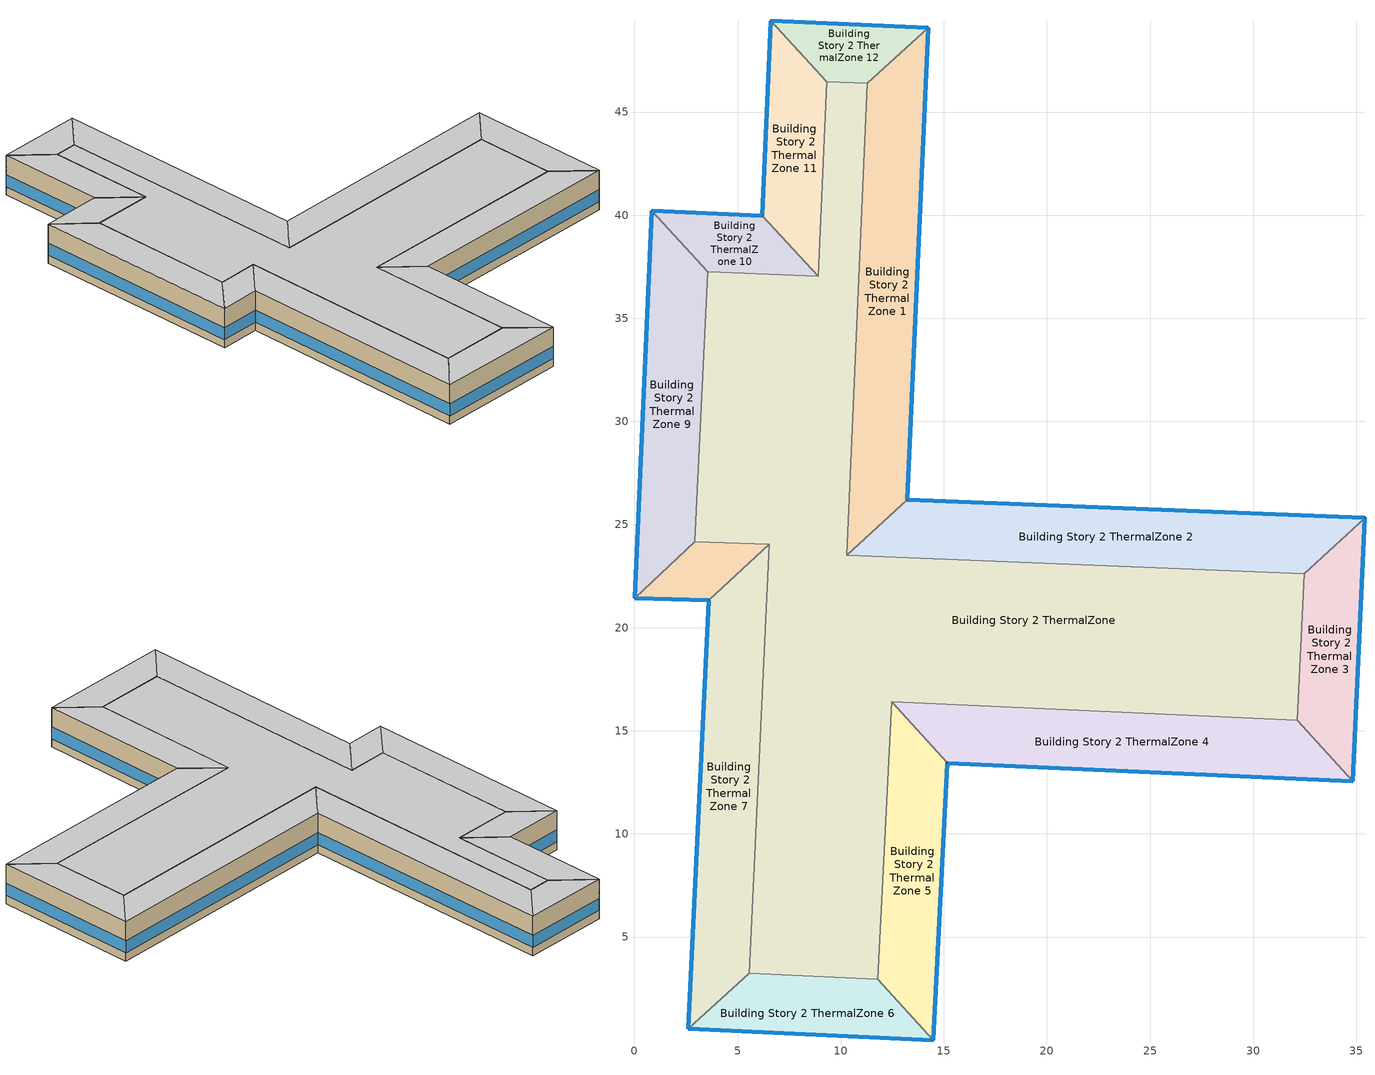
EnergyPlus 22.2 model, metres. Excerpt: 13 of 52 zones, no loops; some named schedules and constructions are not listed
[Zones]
Building Story 2 ThermalZone
 floor adiabatic (Typical Interior Ceiling): 11.29,46.39 10.29,23.5 32.47,22.62 32.14,15.5 12.46,16.4 11.8,2.96 5.56,3.25 6.54,24.04 2.93,24.15 3.54,37.26 8.9,37.03 9.32,46.47 z3.6
 wall adiabatic (Typical Interior Wall): 10.29,23.5 11.29,46.39 9.32,46.47 8.9,37.03 3.54,37.26 2.93,24.15 6.54,24.04 5.56,3.25 11.8,2.96 12.46,16.4 32.14,15.5 32.47,22.62 10.29,23.5 z3.6:7.2
 ceiling adiabatic (Typical Interior Ceiling): 9.32,46.47 8.9,37.03 3.54,37.26 2.93,24.15 6.54,24.04 5.56,3.25 11.8,2.96 12.46,16.4 32.14,15.5 32.47,22.62 10.29,23.5 11.29,46.39 z7.2
Building Story 2 ThermalZone 1
 floor adiabatic (Typical Interior Floor): 14.23,49.09 13.23,26.21 10.29,23.5 11.29,46.39 z3.6
 wall outside (Typical Insulated Steel Framed Exterior Wall R-12.99): 13.23,26.21 14.23,49.09 z3.6:7.2
 wall adiabatic (Typical Interior Wall): 14.23,49.09 11.29,46.39 10.29,23.5 13.23,26.21 z3.6:7.2
 window (U 0.55 SHGC 0.25): 13.23,26.24 14.23,49.06 z4.36:5.44
 ceiling adiabatic (Typical Interior Ceiling): 11.29,46.39 10.29,23.5 13.23,26.21 14.23,49.09 z7.2
Building Story 2 ThermalZone 10
 floor adiabatic (Typical Interior Floor): 0.84,40.2 6.2,39.98 8.9,37.03 3.54,37.26 z3.6
 wall outside (Typical Insulated Steel Framed Exterior Wall R-12.99): 6.2,39.98 0.84,40.2 z3.6:7.2
 wall adiabatic (Typical Interior Wall): 0.84,40.2 3.54,37.26 8.9,37.03 6.2,39.98 z3.6:7.2
 window (U 0.55 SHGC 0.25): 6.17,39.98 0.86,40.2 z4.36:5.45
 ceiling adiabatic (Typical Interior Ceiling): 3.54,37.26 8.9,37.03 6.2,39.98 0.84,40.2 z7.2
Building Story 2 ThermalZone 11
 floor adiabatic (Typical Interior Floor): 6.2,39.98 6.62,49.42 9.32,46.47 8.9,37.03 z3.6
 wall outside (Typical Insulated Steel Framed Exterior Wall R-12.99): 6.62,49.42 6.2,39.98 z3.6:7.2
 wall adiabatic (Typical Interior Wall): 6.2,39.98 8.9,37.03 9.32,46.47 6.62,49.42 z3.6:7.2
 window (U 0.55 SHGC 0.25): 6.61,49.4 6.2,40.01 z4.36:5.45
 ceiling adiabatic (Typical Interior Ceiling): 8.9,37.03 9.32,46.47 6.62,49.42 6.2,39.98 z7.2
Building Story 2 ThermalZone 12
 floor adiabatic (Typical Interior Floor): 6.62,49.42 14.23,49.09 11.29,46.39 9.32,46.47 z3.6
 wall outside (Typical Insulated Steel Framed Exterior Wall R-12.99): 14.23,49.09 6.62,49.42 z3.6:7.2
 wall adiabatic (Typical Interior Wall): 6.62,49.42 9.32,46.47 11.29,46.39 14.23,49.09 z3.6:7.2
 window (U 0.55 SHGC 0.25): 14.21,49.09 6.64,49.42 z4.36:5.45
 ceiling adiabatic (Typical Interior Ceiling): 9.32,46.47 11.29,46.39 14.23,49.09 6.62,49.42 z7.2
Building Story 2 ThermalZone 2
 floor adiabatic (Typical Interior Floor): 13.23,26.21 35.42,25.32 32.47,22.62 10.29,23.5 z3.6
 wall outside (Typical Insulated Steel Framed Exterior Wall R-12.99): 35.42,25.32 13.23,26.21 z3.6:7.2
 wall adiabatic (Typical Interior Wall): 13.23,26.21 10.29,23.5 32.47,22.62 35.42,25.32 z3.6:7.2
 window (U 0.55 SHGC 0.25): 35.39,25.32 13.26,26.21 z4.36:5.44
 ceiling adiabatic (Typical Interior Ceiling): 10.29,23.5 32.47,22.62 35.42,25.32 13.23,26.21 z7.2
Building Story 2 ThermalZone 3
 floor adiabatic (Typical Interior Floor): 35.42,25.32 34.83,12.55 32.14,15.5 32.47,22.62 z3.6
 wall outside (Typical Insulated Steel Framed Exterior Wall R-12.99): 34.83,12.55 35.42,25.32 z3.6:7.2
 wall adiabatic (Typical Interior Wall): 35.42,25.32 32.47,22.62 32.14,15.5 34.83,12.55 z3.6:7.2
 window (U 0.55 SHGC 0.25): 34.83,12.58 35.42,25.3 z4.36:5.45
 ceiling adiabatic (Typical Interior Ceiling): 32.47,22.62 32.14,15.5 34.83,12.55 35.42,25.32 z7.2
Building Story 2 ThermalZone 4
 floor adiabatic (Typical Interior Floor): 34.83,12.55 15.16,13.44 12.46,16.4 32.14,15.5 z3.6
 wall outside (Typical Insulated Steel Framed Exterior Wall R-12.99): 15.16,13.44 34.83,12.55 z3.6:7.2
 wall adiabatic (Typical Interior Wall): 34.83,12.55 32.14,15.5 12.46,16.4 15.16,13.44 z3.6:7.2
 window (U 0.55 SHGC 0.25): 15.18,13.44 34.81,12.55 z4.36:5.44
 ceiling adiabatic (Typical Interior Ceiling): 32.14,15.5 12.46,16.4 15.16,13.44 34.83,12.55 z7.2
Building Story 2 ThermalZone 5
 floor adiabatic (Typical Interior Floor): 15.16,13.44 14.49,0 11.8,2.96 12.46,16.4 z3.6
 wall outside (Typical Insulated Steel Framed Exterior Wall R-12.99): 14.49,0 15.16,13.44 z3.6:7.2
 wall adiabatic (Typical Interior Wall): 15.16,13.44 12.46,16.4 11.8,2.96 14.49,0 z3.6:7.2
 window (U 0.55 SHGC 0.25): 14.49,0.03 15.15,13.41 z4.36:5.45
 ceiling adiabatic (Typical Interior Ceiling): 12.46,16.4 11.8,2.96 14.49,0 15.16,13.44 z7.2
Building Story 2 ThermalZone 6
 floor adiabatic (Typical Interior Floor): 14.49,0 2.6,0.56 5.56,3.25 11.8,2.96 z3.6
 wall outside (Typical Insulated Steel Framed Exterior Wall R-12.99): 2.6,0.56 14.49,0 z3.6:7.2
 wall adiabatic (Typical Interior Wall): 14.49,0 11.8,2.96 5.56,3.25 2.6,0.56 z3.6:7.2
 window (U 0.55 SHGC 0.25): 2.62,0.55 14.46,0 z4.36:5.45
 ceiling adiabatic (Typical Interior Ceiling): 11.8,2.96 5.56,3.25 2.6,0.56 14.49,0 z7.2
Building Story 2 ThermalZone 7
 floor adiabatic (Typical Interior Floor): 2.6,0.56 3.6,21.32 6.54,24.04 5.56,3.25 z3.6
 wall outside (Typical Insulated Steel Framed Exterior Wall R-12.99): 3.6,21.32 2.6,0.56 z3.6:7.2
 wall adiabatic (Typical Interior Wall): 2.6,0.56 5.56,3.25 6.54,24.04 3.6,21.32 z3.6:7.2
 window (U 0.55 SHGC 0.25): 3.6,21.3 2.6,0.58 z4.36:5.44
 ceiling adiabatic (Typical Interior Ceiling): 5.56,3.25 6.54,24.04 3.6,21.32 2.6,0.56 z7.2
Building Story 2 ThermalZone 8
 floor adiabatic (Typical Interior Floor): 3.6,21.32 0,21.43 2.93,24.15 6.54,24.04 z3.6
 wall outside (Typical Insulated Steel Framed Exterior Wall R-12.99): 0,21.43 3.6,21.32 z3.6:7.2
 wall adiabatic (Typical Interior Wall): 3.6,21.32 6.54,24.04 2.93,24.15 0,21.43 z3.6:7.2
 window (U 0.55 SHGC 0.25): 0.03,21.43 3.58,21.32 z4.36:5.46
 ceiling adiabatic (Typical Interior Ceiling): 6.54,24.04 2.93,24.15 0,21.43 3.6,21.32 z7.2
Building Story 2 ThermalZone 9
 floor adiabatic (Typical Interior Floor): 0,21.43 0.84,40.2 3.54,37.26 2.93,24.15 z3.6
 wall outside (Typical Insulated Steel Framed Exterior Wall R-12.99): 0.84,40.2 0,21.43 z3.6:7.2
 wall adiabatic (Typical Interior Wall): 0,21.43 2.93,24.15 3.54,37.26 0.84,40.2 z3.6:7.2
 window (U 0.55 SHGC 0.25): 0.84,40.18 0,21.46 z4.36:5.44
 ceiling adiabatic (Typical Interior Ceiling): 2.93,24.15 3.54,37.26 0.84,40.2 0,21.43 z7.2
[Schedule:Week:Daily]
SchoolSecondary BLDG_OCC_SCH_Offices Week Rule - Jul5-Aug29: SchoolSecondary BLDG_OCC_SCH_Offices Wknd Day 1, SchoolSecondary BLDG_OCC_SCH_Offices Wkdy|SmrDsn Day 1, SchoolSecondary BLDG_OCC_SCH_Offices Wkdy|SmrDsn Day 1, SchoolSecondary BLDG_OCC_SCH_Offices Wkdy|SmrDsn Day 1, SchoolSecondary BLDG_OCC_SCH_Offices Wkdy|SmrDsn Day 1, SchoolSecondary BLDG_OCC_SCH_Offices Wkdy|SmrDsn Day 1, SchoolSecondary BLDG_OCC_SCH_Offices Wknd Day 1, SchoolSecondary BLDG_OCC_SCH_Offices Default, SchoolSecondary BLDG_OCC_SCH_Offices Summer Design Day, SchoolSecondary BLDG_OCC_SCH_Offices Winter Design Day, SchoolSecondary BLDG_OCC_SCH_Offices Default, SchoolSecondary BLDG_OCC_SCH_Offices Default
SchoolSecondary BLDG_OCC_SCH_Offices Week Rule - Aug30-Sep5: SchoolSecondary BLDG_OCC_SCH_Offices Wknd Day 1, SchoolSecondary BLDG_OCC_SCH_Offices Wkdy|SmrDsn Day 1, SchoolSecondary BLDG_OCC_SCH_Offices Wkdy|SmrDsn Day 2, SchoolSecondary BLDG_OCC_SCH_Offices Wkdy|SmrDsn Day 2, SchoolSecondary BLDG_OCC_SCH_Offices Wkdy|SmrDsn Day 2, SchoolSecondary BLDG_OCC_SCH_Offices Wkdy|SmrDsn Day 2, SchoolSecondary BLDG_OCC_SCH_Offices Default, SchoolSecondary BLDG_OCC_SCH_Offices Default, SchoolSecondary BLDG_OCC_SCH_Offices Summer Design Day, SchoolSecondary BLDG_OCC_SCH_Offices Winter Design Day, SchoolSecondary BLDG_OCC_SCH_Offices Default, SchoolSecondary BLDG_OCC_SCH_Offices Default
SchoolSecondary BLDG_OCC_SCH_Offices Week Rule - Sep6-Dec31: SchoolSecondary BLDG_OCC_SCH_Offices Default, SchoolSecondary BLDG_OCC_SCH_Offices Wkdy|SmrDsn Day 2, SchoolSecondary BLDG_OCC_SCH_Offices Wkdy|SmrDsn Day 2, SchoolSecondary BLDG_OCC_SCH_Offices Wkdy|SmrDsn Day 2, SchoolSecondary BLDG_OCC_SCH_Offices Wkdy|SmrDsn Day 2, SchoolSecondary BLDG_OCC_SCH_Offices Wkdy|SmrDsn Day 2, SchoolSecondary BLDG_OCC_SCH_Offices Default, SchoolSecondary BLDG_OCC_SCH_Offices Default, SchoolSecondary BLDG_OCC_SCH_Offices Summer Design Day, SchoolSecondary BLDG_OCC_SCH_Offices Winter Design Day, SchoolSecondary BLDG_OCC_SCH_Offices Default, SchoolSecondary BLDG_OCC_SCH_Offices Default
Elevator Schedule 3 Week Rule - Jan1-Jan3: 72 space(s) Occ Sch Thursday 19, 72 space(s) Occ Sch Thursday 19, 72 space(s) Occ Sch Thursday 19, 72 space(s) Occ Sch Thursday 19, 72 space(s) Occ Sch Thursday 19, 72 space(s) Occ Sch Friday 19, 72 space(s) Occ Sch Saturday 3, 72 space(s) Occ Sch Default 3, 72 space(s) Occ Sch Summer Design Day 3, 72 space(s) Occ Sch Winter Design Day 3, 72 space(s) Occ Sch Default 3, 72 space(s) Occ Sch Default 3
Elevator Schedule 3 Week Rule - Jan4-Jun13: 72 space(s) Occ Sch Sunday 3, 72 space(s) Occ Sch Default 3, 72 space(s) Occ Sch Tuesday 19, 72 space(s) Occ Sch Wednesday 19, 72 space(s) Occ Sch Thursday 19, 72 space(s) Occ Sch Friday 19, 72 space(s) Occ Sch Saturday 3, 72 space(s) Occ Sch Default 3, 72 space(s) Occ Sch Summer Design Day 3, 72 space(s) Occ Sch Winter Design Day 3, 72 space(s) Occ Sch Default 3, 72 space(s) Occ Sch Default 3
Elevator Schedule 3 Week Rule - Jun14-Jun20: 72 space(s) Occ Sch Sunday 3, 72 space(s) Occ Sch Default 3, 72 space(s) Occ Sch Tuesday 18, 72 space(s) Occ Sch Wednesday 18, 72 space(s) Occ Sch Thursday 18, 72 space(s) Occ Sch Friday 18, 72 space(s) Occ Sch Saturday 3, 72 space(s) Occ Sch Default 3, 72 space(s) Occ Sch Summer Design Day 3, 72 space(s) Occ Sch Winter Design Day 3, 72 space(s) Occ Sch Default 3, 72 space(s) Occ Sch Default 3
Elevator Schedule 3 Week Rule - Jun21-Jun27: 72 space(s) Occ Sch Sunday 3, 72 space(s) Occ Sch Monday 16, 72 space(s) Occ Sch Tuesday 18, 72 space(s) Occ Sch Wednesday 18, 72 space(s) Occ Sch Thursday 18, 72 space(s) Occ Sch Friday 18, 72 space(s) Occ Sch Saturday 3, 72 space(s) Occ Sch Default 3, 72 space(s) Occ Sch Summer Design Day 3, 72 space(s) Occ Sch Winter Design Day 3, 72 space(s) Occ Sch Default 3, 72 space(s) Occ Sch Default 3
Elevator Schedule 3 Week Rule - Jun28-Jul4: 72 space(s) Occ Sch Sunday 3, 72 space(s) Occ Sch Monday 16, 72 space(s) Occ Sch Tuesday 18, 72 space(s) Occ Sch Wednesday 17, 72 space(s) Occ Sch Thursday 17, 72 space(s) Occ Sch Friday 17, 72 space(s) Occ Sch Saturday 3, 72 space(s) Occ Sch Default 3, 72 space(s) Occ Sch Summer Design Day 3, 72 space(s) Occ Sch Winter Design Day 3, 72 space(s) Occ Sch Default 3, 72 space(s) Occ Sch Default 3
Elevator Schedule 3 Week Rule - Jul5-Aug29: 72 space(s) Occ Sch Sunday 3, 72 space(s) Occ Sch Monday 15, 72 space(s) Occ Sch Tuesday 17, 72 space(s) Occ Sch Wednesday 17, 72 space(s) Occ Sch Thursday 17, 72 space(s) Occ Sch Friday 17, 72 space(s) Occ Sch Saturday 3, 72 space(s) Occ Sch Default 3, 72 space(s) Occ Sch Summer Design Day 3, 72 space(s) Occ Sch Winter Design Day 3, 72 space(s) Occ Sch Default 3, 72 space(s) Occ Sch Default 3
Elevator Schedule 3 Week Rule - Aug30-Sep5: 72 space(s) Occ Sch Sunday 3, 72 space(s) Occ Sch Monday 15, 72 space(s) Occ Sch Tuesday 16, 72 space(s) Occ Sch Wednesday 16, 72 space(s) Occ Sch Thursday 16, 72 space(s) Occ Sch Friday 16, 72 space(s) Occ Sch Saturday 3, 72 space(s) Occ Sch Default 3, 72 space(s) Occ Sch Summer Design Day 3, 72 space(s) Occ Sch Winter Design Day 3, 72 space(s) Occ Sch Default 3, 72 space(s) Occ Sch Default 3
Elevator Schedule 3 Week Rule - Sep6-Sep12: 72 space(s) Occ Sch Sunday 3, 72 space(s) Occ Sch Monday 14, 72 space(s) Occ Sch Tuesday 16, 72 space(s) Occ Sch Wednesday 16, 72 space(s) Occ Sch Thursday 16, 72 space(s) Occ Sch Friday 16, 72 space(s) Occ Sch Saturday 3, 72 space(s) Occ Sch Default 3, 72 space(s) Occ Sch Summer Design Day 3, 72 space(s) Occ Sch Winter Design Day 3, 72 space(s) Occ Sch Default 3, 72 space(s) Occ Sch Default 3
Elevator Schedule 3 Week Rule - Sep13-Sep19: 72 space(s) Occ Sch Sunday 3, 72 space(s) Occ Sch Monday 14, 72 space(s) Occ Sch Tuesday 16, 72 space(s) Occ Sch Wednesday 15, 72 space(s) Occ Sch Thursday 15, 72 space(s) Occ Sch Friday 15, 72 space(s) Occ Sch Saturday 3, 72 space(s) Occ Sch Default 3, 72 space(s) Occ Sch Summer Design Day 3, 72 space(s) Occ Sch Winter Design Day 3, 72 space(s) Occ Sch Default 3, 72 space(s) Occ Sch Default 3
Elevator Schedule 3 Week Rule - Sep20-Dec31: 72 space(s) Occ Sch Sunday 3, 72 space(s) Occ Sch Monday 13, 72 space(s) Occ Sch Tuesday 15, 72 space(s) Occ Sch Wednesday 15, 72 space(s) Occ Sch Thursday 15, 72 space(s) Occ Sch Friday 15, 72 space(s) Occ Sch Saturday 3, 72 space(s) Occ Sch Default 3, 72 space(s) Occ Sch Summer Design Day 3, 72 space(s) Occ Sch Winter Design Day 3, 72 space(s) Occ Sch Default 3, 72 space(s) Occ Sch Default 3
Elevator Schedule 1 Week Rule - Jan1-Jan3: 72 space(s) Occ Sch Thursday 9, 72 space(s) Occ Sch Thursday 9, 72 space(s) Occ Sch Thursday 9, 72 space(s) Occ Sch Thursday 9, 72 space(s) Occ Sch Thursday 9, 72 space(s) Occ Sch Friday 9, 72 space(s) Occ Sch Saturday 1, 72 space(s) Occ Sch Default 1, 72 space(s) Occ Sch Summer Design Day 1, 72 space(s) Occ Sch Winter Design Day 1, 72 space(s) Occ Sch Default 1, 72 space(s) Occ Sch Default 1
Elevator Schedule 1 Week Rule - Jan4-Jun13: 72 space(s) Occ Sch Sunday 1, 72 space(s) Occ Sch Default 1, 72 space(s) Occ Sch Tuesday 9, 72 space(s) Occ Sch Wednesday 9, 72 space(s) Occ Sch Thursday 9, 72 space(s) Occ Sch Friday 9, 72 space(s) Occ Sch Saturday 1, 72 space(s) Occ Sch Default 1, 72 space(s) Occ Sch Summer Design Day 1, 72 space(s) Occ Sch Winter Design Day 1, 72 space(s) Occ Sch Default 1, 72 space(s) Occ Sch Default 1
Elevator Schedule 1 Week Rule - Jun14-Jun20: 72 space(s) Occ Sch Sunday 1, 72 space(s) Occ Sch Default 1, 72 space(s) Occ Sch Tuesday 8, 72 space(s) Occ Sch Wednesday 8, 72 space(s) Occ Sch Thursday 8, 72 space(s) Occ Sch Friday 8, 72 space(s) Occ Sch Saturday 1, 72 space(s) Occ Sch Default 1, 72 space(s) Occ Sch Summer Design Day 1, 72 space(s) Occ Sch Winter Design Day 1, 72 space(s) Occ Sch Default 1, 72 space(s) Occ Sch Default 1
Elevator Schedule 1 Week Rule - Jun21-Jun27: 72 space(s) Occ Sch Sunday 1, 72 space(s) Occ Sch Monday 8, 72 space(s) Occ Sch Tuesday 8, 72 space(s) Occ Sch Wednesday 8, 72 space(s) Occ Sch Thursday 8, 72 space(s) Occ Sch Friday 8, 72 space(s) Occ Sch Saturday 1, 72 space(s) Occ Sch Default 1, 72 space(s) Occ Sch Summer Design Day 1, 72 space(s) Occ Sch Winter Design Day 1, 72 space(s) Occ Sch Default 1, 72 space(s) Occ Sch Default 1
Elevator Schedule 1 Week Rule - Jun28-Jul4: 72 space(s) Occ Sch Sunday 1, 72 space(s) Occ Sch Monday 8, 72 space(s) Occ Sch Tuesday 8, 72 space(s) Occ Sch Wednesday 7, 72 space(s) Occ Sch Thursday 7, 72 space(s) Occ Sch Friday 7, 72 space(s) Occ Sch Saturday 1, 72 space(s) Occ Sch Default 1, 72 space(s) Occ Sch Summer Design Day 1, 72 space(s) Occ Sch Winter Design Day 1, 72 space(s) Occ Sch Default 1, 72 space(s) Occ Sch Default 1
Elevator Schedule 1 Week Rule - Jul5-Aug29: 72 space(s) Occ Sch Sunday 1, 72 space(s) Occ Sch Monday 7, 72 space(s) Occ Sch Tuesday 7, 72 space(s) Occ Sch Wednesday 7, 72 space(s) Occ Sch Thursday 7, 72 space(s) Occ Sch Friday 7, 72 space(s) Occ Sch Saturday 1, 72 space(s) Occ Sch Default 1, 72 space(s) Occ Sch Summer Design Day 1, 72 space(s) Occ Sch Winter Design Day 1, 72 space(s) Occ Sch Default 1, 72 space(s) Occ Sch Default 1
Elevator Schedule 1 Week Rule - Aug30-Sep5: 72 space(s) Occ Sch Sunday 1, 72 space(s) Occ Sch Monday 7, 72 space(s) Occ Sch Tuesday 6, 72 space(s) Occ Sch Wednesday 6, 72 space(s) Occ Sch Thursday 6, 72 space(s) Occ Sch Friday 6, 72 space(s) Occ Sch Saturday 1, 72 space(s) Occ Sch Default 1, 72 space(s) Occ Sch Summer Design Day 1, 72 space(s) Occ Sch Winter Design Day 1, 72 space(s) Occ Sch Default 1, 72 space(s) Occ Sch Default 1
Elevator Schedule 1 Week Rule - Sep6-Sep12: 72 space(s) Occ Sch Sunday 1, 72 space(s) Occ Sch Monday 6, 72 space(s) Occ Sch Tuesday 6, 72 space(s) Occ Sch Wednesday 6, 72 space(s) Occ Sch Thursday 6, 72 space(s) Occ Sch Friday 6, 72 space(s) Occ Sch Saturday 1, 72 space(s) Occ Sch Default 1, 72 space(s) Occ Sch Summer Design Day 1, 72 space(s) Occ Sch Winter Design Day 1, 72 space(s) Occ Sch Default 1, 72 space(s) Occ Sch Default 1
Elevator Schedule 1 Week Rule - Sep13-Sep19: 72 space(s) Occ Sch Sunday 1, 72 space(s) Occ Sch Monday 6, 72 space(s) Occ Sch Tuesday 6, 72 space(s) Occ Sch Wednesday 5, 72 space(s) Occ Sch Thursday 5, 72 space(s) Occ Sch Friday 5, 72 space(s) Occ Sch Saturday 1, 72 space(s) Occ Sch Default 1, 72 space(s) Occ Sch Summer Design Day 1, 72 space(s) Occ Sch Winter Design Day 1, 72 space(s) Occ Sch Default 1, 72 space(s) Occ Sch Default 1
Elevator Schedule 1 Week Rule - Sep20-Dec31: 72 space(s) Occ Sch Sunday 1, 72 space(s) Occ Sch Monday 5, 72 space(s) Occ Sch Tuesday 5, 72 space(s) Occ Sch Wednesday 5, 72 space(s) Occ Sch Thursday 5, 72 space(s) Occ Sch Friday 5, 72 space(s) Occ Sch Saturday 1, 72 space(s) Occ Sch Default 1, 72 space(s) Occ Sch Summer Design Day 1, 72 space(s) Occ Sch Winter Design Day 1, 72 space(s) Occ Sch Default 1, 72 space(s) Occ Sch Default 1
Elevator Schedule 2 Week Rule - Jan1-Jan3: 72 space(s) Occ Sch Thursday 14, 72 space(s) Occ Sch Thursday 14, 72 space(s) Occ Sch Thursday 14, 72 space(s) Occ Sch Thursday 14, 72 space(s) Occ Sch Thursday 14, 72 space(s) Occ Sch Friday 14, 72 space(s) Occ Sch Saturday 2, 72 space(s) Occ Sch Default 2, 72 space(s) Occ Sch Summer Design Day 2, 72 space(s) Occ Sch Winter Design Day 2, 72 space(s) Occ Sch Default 2, 72 space(s) Occ Sch Default 2
Elevator Schedule 2 Week Rule - Jan4-Jun13: 72 space(s) Occ Sch Sunday 2, 72 space(s) Occ Sch Default 2, 72 space(s) Occ Sch Tuesday 14, 72 space(s) Occ Sch Wednesday 14, 72 space(s) Occ Sch Thursday 14, 72 space(s) Occ Sch Friday 14, 72 space(s) Occ Sch Saturday 2, 72 space(s) Occ Sch Default 2, 72 space(s) Occ Sch Summer Design Day 2, 72 space(s) Occ Sch Winter Design Day 2, 72 space(s) Occ Sch Default 2, 72 space(s) Occ Sch Default 2
Elevator Schedule 2 Week Rule - Jun14-Jun20: 72 space(s) Occ Sch Sunday 2, 72 space(s) Occ Sch Default 2, 72 space(s) Occ Sch Tuesday 13, 72 space(s) Occ Sch Wednesday 13, 72 space(s) Occ Sch Thursday 13, 72 space(s) Occ Sch Friday 13, 72 space(s) Occ Sch Saturday 2, 72 space(s) Occ Sch Default 2, 72 space(s) Occ Sch Summer Design Day 2, 72 space(s) Occ Sch Winter Design Day 2, 72 space(s) Occ Sch Default 2, 72 space(s) Occ Sch Default 2
Elevator Schedule 2 Week Rule - Jun21-Jun27: 72 space(s) Occ Sch Sunday 2, 72 space(s) Occ Sch Monday 12, 72 space(s) Occ Sch Tuesday 13, 72 space(s) Occ Sch Wednesday 13, 72 space(s) Occ Sch Thursday 13, 72 space(s) Occ Sch Friday 13, 72 space(s) Occ Sch Saturday 2, 72 space(s) Occ Sch Default 2, 72 space(s) Occ Sch Summer Design Day 2, 72 space(s) Occ Sch Winter Design Day 2, 72 space(s) Occ Sch Default 2, 72 space(s) Occ Sch Default 2
Elevator Schedule 2 Week Rule - Jun28-Jul4: 72 space(s) Occ Sch Sunday 2, 72 space(s) Occ Sch Monday 12, 72 space(s) Occ Sch Tuesday 13, 72 space(s) Occ Sch Wednesday 12, 72 space(s) Occ Sch Thursday 12, 72 space(s) Occ Sch Friday 12, 72 space(s) Occ Sch Saturday 2, 72 space(s) Occ Sch Default 2, 72 space(s) Occ Sch Summer Design Day 2, 72 space(s) Occ Sch Winter Design Day 2, 72 space(s) Occ Sch Default 2, 72 space(s) Occ Sch Default 2
Elevator Schedule 2 Week Rule - Jul5-Aug29: 72 space(s) Occ Sch Sunday 2, 72 space(s) Occ Sch Monday 11, 72 space(s) Occ Sch Tuesday 12, 72 space(s) Occ Sch Wednesday 12, 72 space(s) Occ Sch Thursday 12, 72 space(s) Occ Sch Friday 12, 72 space(s) Occ Sch Saturday 2, 72 space(s) Occ Sch Default 2, 72 space(s) Occ Sch Summer Design Day 2, 72 space(s) Occ Sch Winter Design Day 2, 72 space(s) Occ Sch Default 2, 72 space(s) Occ Sch Default 2
Elevator Schedule 2 Week Rule - Aug30-Sep5: 72 space(s) Occ Sch Sunday 2, 72 space(s) Occ Sch Monday 11, 72 space(s) Occ Sch Tuesday 11, 72 space(s) Occ Sch Wednesday 11, 72 space(s) Occ Sch Thursday 11, 72 space(s) Occ Sch Friday 11, 72 space(s) Occ Sch Saturday 2, 72 space(s) Occ Sch Default 2, 72 space(s) Occ Sch Summer Design Day 2, 72 space(s) Occ Sch Winter Design Day 2, 72 space(s) Occ Sch Default 2, 72 space(s) Occ Sch Default 2
Elevator Schedule 2 Week Rule - Sep6-Sep12: 72 space(s) Occ Sch Sunday 2, 72 space(s) Occ Sch Monday 10, 72 space(s) Occ Sch Tuesday 11, 72 space(s) Occ Sch Wednesday 11, 72 space(s) Occ Sch Thursday 11, 72 space(s) Occ Sch Friday 11, 72 space(s) Occ Sch Saturday 2, 72 space(s) Occ Sch Default 2, 72 space(s) Occ Sch Summer Design Day 2, 72 space(s) Occ Sch Winter Design Day 2, 72 space(s) Occ Sch Default 2, 72 space(s) Occ Sch Default 2
Elevator Schedule 2 Week Rule - Sep13-Sep19: 72 space(s) Occ Sch Sunday 2, 72 space(s) Occ Sch Monday 10, 72 space(s) Occ Sch Tuesday 11, 72 space(s) Occ Sch Wednesday 10, 72 space(s) Occ Sch Thursday 10, 72 space(s) Occ Sch Friday 10, 72 space(s) Occ Sch Saturday 2, 72 space(s) Occ Sch Default 2, 72 space(s) Occ Sch Summer Design Day 2, 72 space(s) Occ Sch Winter Design Day 2, 72 space(s) Occ Sch Default 2, 72 space(s) Occ Sch Default 2
Elevator Schedule 2 Week Rule - Sep20-Dec31: 72 space(s) Occ Sch Sunday 2, 72 space(s) Occ Sch Monday 9, 72 space(s) Occ Sch Tuesday 10, 72 space(s) Occ Sch Wednesday 10, 72 space(s) Occ Sch Thursday 10, 72 space(s) Occ Sch Friday 10, 72 space(s) Occ Sch Saturday 2, 72 space(s) Occ Sch Default 2, 72 space(s) Occ Sch Summer Design Day 2, 72 space(s) Occ Sch Winter Design Day 2, 72 space(s) Occ Sch Default 2, 72 space(s) Occ Sch Default 2
DataCenter_EQUIP_SCH Week Rule - Jan1-Jan31: DataCenter_EQUIP_SCH Wknd|Wkdy|Hol Day, DataCenter_EQUIP_SCH Wknd|Wkdy|Hol Day, DataCenter_EQUIP_SCH Wknd|Wkdy|Hol Day, DataCenter_EQUIP_SCH Wknd|Wkdy|Hol Day, DataCenter_EQUIP_SCH Wknd|Wkdy|Hol Day, DataCenter_EQUIP_SCH Wknd|Wkdy|Hol Day, DataCenter_EQUIP_SCH Wknd|Wkdy|Hol Day, Schedule Day 3, DataCenter_EQUIP_SCH Summer Design Day, DataCenter_EQUIP_SCH Winter Design Day 11, Schedule Day 3, Schedule Day 3
DataCenter_EQUIP_SCH Week Rule - Feb1-Feb28: DataCenter_EQUIP_SCH Wknd|Wkdy|Hol Day 1, DataCenter_EQUIP_SCH Wknd|Wkdy|Hol Day 1, DataCenter_EQUIP_SCH Wknd|Wkdy|Hol Day 1, DataCenter_EQUIP_SCH Wknd|Wkdy|Hol Day 1, DataCenter_EQUIP_SCH Wknd|Wkdy|Hol Day 1, DataCenter_EQUIP_SCH Wknd|Wkdy|Hol Day 1, DataCenter_EQUIP_SCH Wknd|Wkdy|Hol Day 1, Schedule Day 3, DataCenter_EQUIP_SCH Summer Design Day, DataCenter_EQUIP_SCH Winter Design Day 11, Schedule Day 3, Schedule Day 3
DataCenter_EQUIP_SCH Week Rule - Mar1-Mar28: DataCenter_EQUIP_SCH Wknd|Wkdy|Hol Day 2, DataCenter_EQUIP_SCH Wknd|Wkdy|Hol Day 2, DataCenter_EQUIP_SCH Wknd|Wkdy|Hol Day 2, DataCenter_EQUIP_SCH Wknd|Wkdy|Hol Day 2, DataCenter_EQUIP_SCH Wknd|Wkdy|Hol Day 2, DataCenter_EQUIP_SCH Wknd|Wkdy|Hol Day 2, DataCenter_EQUIP_SCH Wknd|Wkdy|Hol Day 2, Schedule Day 3, DataCenter_EQUIP_SCH Summer Design Day, DataCenter_EQUIP_SCH Winter Design Day 11, Schedule Day 3, Schedule Day 3
DataCenter_EQUIP_SCH Week Rule - Mar29-Apr4: DataCenter_EQUIP_SCH Wknd|Wkdy|Hol Day 2, DataCenter_EQUIP_SCH Wknd|Wkdy|Hol Day 2, DataCenter_EQUIP_SCH Wknd|Wkdy|Hol Day 2, DataCenter_EQUIP_SCH Wknd|Wkdy|Hol Day 3, DataCenter_EQUIP_SCH Wknd|Wkdy|Hol Day 3, DataCenter_EQUIP_SCH Wknd|Wkdy|Hol Day 3, DataCenter_EQUIP_SCH Wknd|Wkdy|Hol Day 3, Schedule Day 3, DataCenter_EQUIP_SCH Summer Design Day, DataCenter_EQUIP_SCH Winter Design Day 11, Schedule Day 3, Schedule Day 3
DataCenter_EQUIP_SCH Week Rule - Apr5-Apr25: DataCenter_EQUIP_SCH Wknd|Wkdy|Hol Day 3, DataCenter_EQUIP_SCH Wknd|Wkdy|Hol Day 3, DataCenter_EQUIP_SCH Wknd|Wkdy|Hol Day 3, DataCenter_EQUIP_SCH Wknd|Wkdy|Hol Day 3, DataCenter_EQUIP_SCH Wknd|Wkdy|Hol Day 3, DataCenter_EQUIP_SCH Wknd|Wkdy|Hol Day 3, DataCenter_EQUIP_SCH Wknd|Wkdy|Hol Day 3, Schedule Day 3, DataCenter_EQUIP_SCH Summer Design Day, DataCenter_EQUIP_SCH Winter Design Day 11, Schedule Day 3, Schedule Day 3
DataCenter_EQUIP_SCH Week Rule - Apr26-May2: DataCenter_EQUIP_SCH Wknd|Wkdy|Hol Day 3, DataCenter_EQUIP_SCH Wknd|Wkdy|Hol Day 3, DataCenter_EQUIP_SCH Wknd|Wkdy|Hol Day 3, DataCenter_EQUIP_SCH Wknd|Wkdy|Hol Day 3, DataCenter_EQUIP_SCH Wknd|Wkdy|Hol Day 3, DataCenter_EQUIP_SCH Wknd|Wkdy|Hol Day 4, DataCenter_EQUIP_SCH Wknd|Wkdy|Hol Day 4, Schedule Day 3, DataCenter_EQUIP_SCH Summer Design Day, DataCenter_EQUIP_SCH Winter Design Day 11, Schedule Day 3, Schedule Day 3
DataCenter_EQUIP_SCH Week Rule - May3-May30: DataCenter_EQUIP_SCH Wknd|Wkdy|Hol Day 4, DataCenter_EQUIP_SCH Wknd|Wkdy|Hol Day 4, DataCenter_EQUIP_SCH Wknd|Wkdy|Hol Day 4, DataCenter_EQUIP_SCH Wknd|Wkdy|Hol Day 4, DataCenter_EQUIP_SCH Wknd|Wkdy|Hol Day 4, DataCenter_EQUIP_SCH Wknd|Wkdy|Hol Day 4, DataCenter_EQUIP_SCH Wknd|Wkdy|Hol Day 4, Schedule Day 3, DataCenter_EQUIP_SCH Summer Design Day, DataCenter_EQUIP_SCH Winter Design Day 11, Schedule Day 3, Schedule Day 3
DataCenter_EQUIP_SCH Week Rule - May31-Jun6: DataCenter_EQUIP_SCH Wknd|Wkdy|Hol Day 4, DataCenter_EQUIP_SCH Wknd|Wkdy|Hol Day 5, DataCenter_EQUIP_SCH Wknd|Wkdy|Hol Day 5, DataCenter_EQUIP_SCH Wknd|Wkdy|Hol Day 5, DataCenter_EQUIP_SCH Wknd|Wkdy|Hol Day 5, DataCenter_EQUIP_SCH Wknd|Wkdy|Hol Day 5, DataCenter_EQUIP_SCH Wknd|Wkdy|Hol Day 5, Schedule Day 3, DataCenter_EQUIP_SCH Summer Design Day, DataCenter_EQUIP_SCH Winter Design Day 11, Schedule Day 3, Schedule Day 3
DataCenter_EQUIP_SCH Week Rule - Jun7-Jun27: DataCenter_EQUIP_SCH Wknd|Wkdy|Hol Day 5, DataCenter_EQUIP_SCH Wknd|Wkdy|Hol Day 5, DataCenter_EQUIP_SCH Wknd|Wkdy|Hol Day 5, DataCenter_EQUIP_SCH Wknd|Wkdy|Hol Day 5, DataCenter_EQUIP_SCH Wknd|Wkdy|Hol Day 5, DataCenter_EQUIP_SCH Wknd|Wkdy|Hol Day 5, DataCenter_EQUIP_SCH Wknd|Wkdy|Hol Day 5, Schedule Day 3, DataCenter_EQUIP_SCH Summer Design Day, DataCenter_EQUIP_SCH Winter Design Day 11, Schedule Day 3, Schedule Day 3
DataCenter_EQUIP_SCH Week Rule - Jun28-Jul4: DataCenter_EQUIP_SCH Wknd|Wkdy|Hol Day 5, DataCenter_EQUIP_SCH Wknd|Wkdy|Hol Day 5, DataCenter_EQUIP_SCH Wknd|Wkdy|Hol Day 5, DataCenter_EQUIP_SCH Wknd|Wkdy|Hol Day 6, DataCenter_EQUIP_SCH Wknd|Wkdy|Hol Day 6, DataCenter_EQUIP_SCH Wknd|Wkdy|Hol Day 6, DataCenter_EQUIP_SCH Wknd|Wkdy|Hol Day 6, Schedule Day 3, DataCenter_EQUIP_SCH Summer Design Day, DataCenter_EQUIP_SCH Winter Design Day 11, Schedule Day 3, Schedule Day 3
DataCenter_EQUIP_SCH Week Rule - Jul5-Jul25: DataCenter_EQUIP_SCH Wknd|Wkdy|Hol Day 6, DataCenter_EQUIP_SCH Wknd|Wkdy|Hol Day 6, DataCenter_EQUIP_SCH Wknd|Wkdy|Hol Day 6, DataCenter_EQUIP_SCH Wknd|Wkdy|Hol Day 6, DataCenter_EQUIP_SCH Wknd|Wkdy|Hol Day 6, DataCenter_EQUIP_SCH Wknd|Wkdy|Hol Day 6, DataCenter_EQUIP_SCH Wknd|Wkdy|Hol Day 6, Schedule Day 3, DataCenter_EQUIP_SCH Summer Design Day, DataCenter_EQUIP_SCH Winter Design Day 11, Schedule Day 3, Schedule Day 3
DataCenter_EQUIP_SCH Week Rule - Jul26-Aug1: DataCenter_EQUIP_SCH Wknd|Wkdy|Hol Day 6, DataCenter_EQUIP_SCH Wknd|Wkdy|Hol Day 6, DataCenter_EQUIP_SCH Wknd|Wkdy|Hol Day 6, DataCenter_EQUIP_SCH Wknd|Wkdy|Hol Day 6, DataCenter_EQUIP_SCH Wknd|Wkdy|Hol Day 6, DataCenter_EQUIP_SCH Wknd|Wkdy|Hol Day 6, DataCenter_EQUIP_SCH Wknd|Wkdy|Hol Day 7, Schedule Day 3, DataCenter_EQUIP_SCH Summer Design Day, DataCenter_EQUIP_SCH Winter Design Day 11, Schedule Day 3, Schedule Day 3
DataCenter_EQUIP_SCH Week Rule - Aug2-Aug29: DataCenter_EQUIP_SCH Wknd|Wkdy|Hol Day 7, DataCenter_EQUIP_SCH Wknd|Wkdy|Hol Day 7, DataCenter_EQUIP_SCH Wknd|Wkdy|Hol Day 7, DataCenter_EQUIP_SCH Wknd|Wkdy|Hol Day 7, DataCenter_EQUIP_SCH Wknd|Wkdy|Hol Day 7, DataCenter_EQUIP_SCH Wknd|Wkdy|Hol Day 7, DataCenter_EQUIP_SCH Wknd|Wkdy|Hol Day 7, Schedule Day 3, DataCenter_EQUIP_SCH Summer Design Day, DataCenter_EQUIP_SCH Winter Design Day 11, Schedule Day 3, Schedule Day 3
DataCenter_EQUIP_SCH Week Rule - Aug30-Sep5: DataCenter_EQUIP_SCH Wknd|Wkdy|Hol Day 7, DataCenter_EQUIP_SCH Wknd|Wkdy|Hol Day 7, DataCenter_EQUIP_SCH Wknd|Wkdy|Hol Day 8, DataCenter_EQUIP_SCH Wknd|Wkdy|Hol Day 8, DataCenter_EQUIP_SCH Wknd|Wkdy|Hol Day 8, DataCenter_EQUIP_SCH Wknd|Wkdy|Hol Day 8, DataCenter_EQUIP_SCH Wknd|Wkdy|Hol Day 8, Schedule Day 3, DataCenter_EQUIP_SCH Summer Design Day, DataCenter_EQUIP_SCH Winter Design Day 11, Schedule Day 3, Schedule Day 3
DataCenter_EQUIP_SCH Week Rule - Sep6-Sep26: DataCenter_EQUIP_SCH Wknd|Wkdy|Hol Day 8, DataCenter_EQUIP_SCH Wknd|Wkdy|Hol Day 8, DataCenter_EQUIP_SCH Wknd|Wkdy|Hol Day 8, DataCenter_EQUIP_SCH Wknd|Wkdy|Hol Day 8, DataCenter_EQUIP_SCH Wknd|Wkdy|Hol Day 8, DataCenter_EQUIP_SCH Wknd|Wkdy|Hol Day 8, DataCenter_EQUIP_SCH Wknd|Wkdy|Hol Day 8, Schedule Day 3, DataCenter_EQUIP_SCH Summer Design Day, DataCenter_EQUIP_SCH Winter Design Day 11, Schedule Day 3, Schedule Day 3
DataCenter_EQUIP_SCH Week Rule - Sep27-Oct3: DataCenter_EQUIP_SCH Wknd|Wkdy|Hol Day 8, DataCenter_EQUIP_SCH Wknd|Wkdy|Hol Day 8, DataCenter_EQUIP_SCH Wknd|Wkdy|Hol Day 8, DataCenter_EQUIP_SCH Wknd|Wkdy|Hol Day 8, DataCenter_EQUIP_SCH Wknd|Wkdy|Hol Day 9, DataCenter_EQUIP_SCH Wknd|Wkdy|Hol Day 9, DataCenter_EQUIP_SCH Wknd|Wkdy|Hol Day 9, Schedule Day 3, DataCenter_EQUIP_SCH Summer Design Day, DataCenter_EQUIP_SCH Winter Design Day 11, Schedule Day 3, Schedule Day 3
DataCenter_EQUIP_SCH Week Rule - Oct4-Oct31: DataCenter_EQUIP_SCH Wknd|Wkdy|Hol Day 9, DataCenter_EQUIP_SCH Wknd|Wkdy|Hol Day 9, DataCenter_EQUIP_SCH Wknd|Wkdy|Hol Day 9, DataCenter_EQUIP_SCH Wknd|Wkdy|Hol Day 9, DataCenter_EQUIP_SCH Wknd|Wkdy|Hol Day 9, DataCenter_EQUIP_SCH Wknd|Wkdy|Hol Day 9, DataCenter_EQUIP_SCH Wknd|Wkdy|Hol Day 9, Schedule Day 3, DataCenter_EQUIP_SCH Summer Design Day, DataCenter_EQUIP_SCH Winter Design Day 11, Schedule Day 3, Schedule Day 3
DataCenter_EQUIP_SCH Week Rule - Nov1-Nov28: DataCenter_EQUIP_SCH Wknd|Wkdy|Hol Day 10, DataCenter_EQUIP_SCH Wknd|Wkdy|Hol Day 10, DataCenter_EQUIP_SCH Wknd|Wkdy|Hol Day 10, DataCenter_EQUIP_SCH Wknd|Wkdy|Hol Day 10, DataCenter_EQUIP_SCH Wknd|Wkdy|Hol Day 10, DataCenter_EQUIP_SCH Wknd|Wkdy|Hol Day 10, DataCenter_EQUIP_SCH Wknd|Wkdy|Hol Day 10, Schedule Day 3, DataCenter_EQUIP_SCH Summer Design Day, DataCenter_EQUIP_SCH Winter Design Day 11, Schedule Day 3, Schedule Day 3
DataCenter_EQUIP_SCH Week Rule - Nov29-Dec5: DataCenter_EQUIP_SCH Wknd|Wkdy|Hol Day 10, DataCenter_EQUIP_SCH Wknd|Wkdy|Hol Day 10, DataCenter_EQUIP_SCH Wknd|Wkdy|Hol Day 11, DataCenter_EQUIP_SCH Wknd|Wkdy|Hol Day 11, DataCenter_EQUIP_SCH Wknd|Wkdy|Hol Day 11, DataCenter_EQUIP_SCH Wknd|Wkdy|Hol Day 11, DataCenter_EQUIP_SCH Wknd|Wkdy|Hol Day 11, Schedule Day 3, DataCenter_EQUIP_SCH Summer Design Day, DataCenter_EQUIP_SCH Winter Design Day 11, Schedule Day 3, Schedule Day 3
DataCenter_EQUIP_SCH Week Rule - Dec6-Dec31: DataCenter_EQUIP_SCH Wknd|Wkdy|Hol Day 11, DataCenter_EQUIP_SCH Wknd|Wkdy|Hol Day 11, DataCenter_EQUIP_SCH Wknd|Wkdy|Hol Day 11, DataCenter_EQUIP_SCH Wknd|Wkdy|Hol Day 11, DataCenter_EQUIP_SCH Wknd|Wkdy|Hol Day 11, DataCenter_EQUIP_SCH Wknd|Wkdy|Hol Day 11, DataCenter_EQUIP_SCH Wknd|Wkdy|Hol Day 11, Schedule Day 3, DataCenter_EQUIP_SCH Summer Design Day, DataCenter_EQUIP_SCH Winter Design Day 11, Schedule Day 3, Schedule Day 3
SchoolSecondary BLDG_EQUIP_SCH_2013 Week Rule - Jan1-Jan3: SchoolSecondary BLDG_EQUIP_SCH_2013 Wkdy Day, SchoolSecondary BLDG_EQUIP_SCH_2013 Wkdy Day, SchoolSecondary BLDG_EQUIP_SCH_2013 Wkdy Day, SchoolSecondary BLDG_EQUIP_SCH_2013 Wkdy Day, SchoolSecondary BLDG_EQUIP_SCH_2013 Wkdy Day, SchoolSecondary BLDG_EQUIP_SCH_2013 Wkdy Day, SchoolSecondary BLDG_EQUIP_SCH_2013 Default|Wknd Day, SchoolSecondary BLDG_EQUIP_SCH_2013 Default, SchoolSecondary BLDG_EQUIP_SCH_2013 Summer Design Day, SchoolSecondary BLDG_EQUIP_SCH_2013 Winter Design Day 2, SchoolSecondary BLDG_EQUIP_SCH_2013 Default, SchoolSecondary BLDG_EQUIP_SCH_2013 Default
SchoolSecondary BLDG_EQUIP_SCH_2013 Week Rule - Jan4-Jun27: SchoolSecondary BLDG_EQUIP_SCH_2013 Default|Wknd Day, SchoolSecondary BLDG_EQUIP_SCH_2013 Wkdy Day, SchoolSecondary BLDG_EQUIP_SCH_2013 Wkdy Day, SchoolSecondary BLDG_EQUIP_SCH_2013 Wkdy Day, SchoolSecondary BLDG_EQUIP_SCH_2013 Wkdy Day, SchoolSecondary BLDG_EQUIP_SCH_2013 Wkdy Day, SchoolSecondary BLDG_EQUIP_SCH_2013 Default|Wknd Day, SchoolSecondary BLDG_EQUIP_SCH_2013 Default, SchoolSecondary BLDG_EQUIP_SCH_2013 Summer Design Day, SchoolSecondary BLDG_EQUIP_SCH_2013 Winter Design Day 2, SchoolSecondary BLDG_EQUIP_SCH_2013 Default, SchoolSecondary BLDG_EQUIP_SCH_2013 Default
SchoolSecondary BLDG_EQUIP_SCH_2013 Week Rule - Jun28-Jul4: SchoolSecondary BLDG_EQUIP_SCH_2013 Default|Wknd Day, SchoolSecondary BLDG_EQUIP_SCH_2013 Wkdy Day, SchoolSecondary BLDG_EQUIP_SCH_2013 Wkdy Day, SchoolSecondary BLDG_EQUIP_SCH_2013 Wkdy Day 1, SchoolSecondary BLDG_EQUIP_SCH_2013 Wkdy Day 1, SchoolSecondary BLDG_EQUIP_SCH_2013 Wkdy Day 1, SchoolSecondary BLDG_EQUIP_SCH_2013 Default|Wknd Day 1, SchoolSecondary BLDG_EQUIP_SCH_2013 Default, SchoolSecondary BLDG_EQUIP_SCH_2013 Summer Design Day, SchoolSecondary BLDG_EQUIP_SCH_2013 Winter Design Day 2, SchoolSecondary BLDG_EQUIP_SCH_2013 Default, SchoolSecondary BLDG_EQUIP_SCH_2013 Default
SchoolSecondary BLDG_EQUIP_SCH_2013 Week Rule - Jul5-Aug29: SchoolSecondary BLDG_EQUIP_SCH_2013 Default|Wknd Day 1, SchoolSecondary BLDG_EQUIP_SCH_2013 Wkdy Day 1, SchoolSecondary BLDG_EQUIP_SCH_2013 Wkdy Day 1, SchoolSecondary BLDG_EQUIP_SCH_2013 Wkdy Day 1, SchoolSecondary BLDG_EQUIP_SCH_2013 Wkdy Day 1, SchoolSecondary BLDG_EQUIP_SCH_2013 Wkdy Day 1, SchoolSecondary BLDG_EQUIP_SCH_2013 Default|Wknd Day 1, SchoolSecondary BLDG_EQUIP_SCH_2013 Default, SchoolSecondary BLDG_EQUIP_SCH_2013 Summer Design Day, SchoolSecondary BLDG_EQUIP_SCH_2013 Winter Design Day 2, SchoolSecondary BLDG_EQUIP_SCH_2013 Default, SchoolSecondary BLDG_EQUIP_SCH_2013 Default
SchoolSecondary BLDG_EQUIP_SCH_2013 Week Rule - Aug30-Sep5: SchoolSecondary BLDG_EQUIP_SCH_2013 Default|Wknd Day 1, SchoolSecondary BLDG_EQUIP_SCH_2013 Wkdy Day 1, SchoolSecondary BLDG_EQUIP_SCH_2013 Wkdy Day 2, SchoolSecondary BLDG_EQUIP_SCH_2013 Wkdy Day 2, SchoolSecondary BLDG_EQUIP_SCH_2013 Wkdy Day 2, SchoolSecondary BLDG_EQUIP_SCH_2013 Wkdy Day 2, SchoolSecondary BLDG_EQUIP_SCH_2013 Default|Wknd Day 2, SchoolSecondary BLDG_EQUIP_SCH_2013 Default, SchoolSecondary BLDG_EQUIP_SCH_2013 Summer Design Day, SchoolSecondary BLDG_EQUIP_SCH_2013 Winter Design Day 2, SchoolSecondary BLDG_EQUIP_SCH_2013 Default, SchoolSecondary BLDG_EQUIP_SCH_2013 Default
SchoolSecondary BLDG_EQUIP_SCH_2013 Week Rule - Sep6-Dec31: SchoolSecondary BLDG_EQUIP_SCH_2013 Default|Wknd Day 2, SchoolSecondary BLDG_EQUIP_SCH_2013 Wkdy Day 2, SchoolSecondary BLDG_EQUIP_SCH_2013 Wkdy Day 2, SchoolSecondary BLDG_EQUIP_SCH_2013 Wkdy Day 2, SchoolSecondary BLDG_EQUIP_SCH_2013 Wkdy Day 2, SchoolSecondary BLDG_EQUIP_SCH_2013 Wkdy Day 2, SchoolSecondary BLDG_EQUIP_SCH_2013 Default|Wknd Day 2, SchoolSecondary BLDG_EQUIP_SCH_2013 Default, SchoolSecondary BLDG_EQUIP_SCH_2013 Summer Design Day, SchoolSecondary BLDG_EQUIP_SCH_2013 Winter Design Day 2, SchoolSecondary BLDG_EQUIP_SCH_2013 Default, SchoolSecondary BLDG_EQUIP_SCH_2013 Default
SchoolSecondary KITCHEN_ELEC_EQUIP_SCH Week Rule - Jan1-Jan3: SchoolSecondary KITCHEN_ELEC_EQUIP_SCH Wkdy Day, SchoolSecondary KITCHEN_ELEC_EQUIP_SCH Wkdy Day, SchoolSecondary KITCHEN_ELEC_EQUIP_SCH Wkdy Day, SchoolSecondary KITCHEN_ELEC_EQUIP_SCH Wkdy Day, SchoolSecondary KITCHEN_ELEC_EQUIP_SCH Wkdy Day, SchoolSecondary KITCHEN_ELEC_EQUIP_SCH Wkdy Day, SchoolSecondary KITCHEN_ELEC_EQUIP_SCH Wknd Day, SchoolSecondary KITCHEN_ELEC_EQUIP_SCH Default, SchoolSecondary KITCHEN_ELEC_EQUIP_SCH Summer Design Day, SchoolSecondary KITCHEN_ELEC_EQUIP_SCH Winter Design Day, SchoolSecondary KITCHEN_ELEC_EQUIP_SCH Default, SchoolSecondary KITCHEN_ELEC_EQUIP_SCH Default
SchoolSecondary KITCHEN_ELEC_EQUIP_SCH Week Rule - Jan4-Jun27: SchoolSecondary KITCHEN_ELEC_EQUIP_SCH Wknd Day, SchoolSecondary KITCHEN_ELEC_EQUIP_SCH Wkdy Day, SchoolSecondary KITCHEN_ELEC_EQUIP_SCH Wkdy Day, SchoolSecondary KITCHEN_ELEC_EQUIP_SCH Wkdy Day, SchoolSecondary KITCHEN_ELEC_EQUIP_SCH Wkdy Day, SchoolSecondary KITCHEN_ELEC_EQUIP_SCH Wkdy Day, SchoolSecondary KITCHEN_ELEC_EQUIP_SCH Wknd Day, SchoolSecondary KITCHEN_ELEC_EQUIP_SCH Default, SchoolSecondary KITCHEN_ELEC_EQUIP_SCH Summer Design Day, SchoolSecondary KITCHEN_ELEC_EQUIP_SCH Winter Design Day, SchoolSecondary KITCHEN_ELEC_EQUIP_SCH Default, SchoolSecondary KITCHEN_ELEC_EQUIP_SCH Default
SchoolSecondary KITCHEN_ELEC_EQUIP_SCH Week Rule - Jun28-Jul4: SchoolSecondary KITCHEN_ELEC_EQUIP_SCH Wknd Day, SchoolSecondary KITCHEN_ELEC_EQUIP_SCH Wkdy Day, SchoolSecondary KITCHEN_ELEC_EQUIP_SCH Wkdy Day, SchoolSecondary KITCHEN_ELEC_EQUIP_SCH Wkdy Day 1, SchoolSecondary KITCHEN_ELEC_EQUIP_SCH Wkdy Day 1, SchoolSecondary KITCHEN_ELEC_EQUIP_SCH Wkdy Day 1, SchoolSecondary KITCHEN_ELEC_EQUIP_SCH Wknd Day 1, SchoolSecondary KITCHEN_ELEC_EQUIP_SCH Default, SchoolSecondary KITCHEN_ELEC_EQUIP_SCH Summer Design Day, SchoolSecondary KITCHEN_ELEC_EQUIP_SCH Winter Design Day, SchoolSecondary KITCHEN_ELEC_EQUIP_SCH Default, SchoolSecondary KITCHEN_ELEC_EQUIP_SCH Default
SchoolSecondary KITCHEN_ELEC_EQUIP_SCH Week Rule - Jul5-Aug29: SchoolSecondary KITCHEN_ELEC_EQUIP_SCH Wknd Day 1, SchoolSecondary KITCHEN_ELEC_EQUIP_SCH Wkdy Day 1, SchoolSecondary KITCHEN_ELEC_EQUIP_SCH Wkdy Day 1, SchoolSecondary KITCHEN_ELEC_EQUIP_SCH Wkdy Day 1, SchoolSecondary KITCHEN_ELEC_EQUIP_SCH Wkdy Day 1, SchoolSecondary KITCHEN_ELEC_EQUIP_SCH Wkdy Day 1, SchoolSecondary KITCHEN_ELEC_EQUIP_SCH Wknd Day 1, SchoolSecondary KITCHEN_ELEC_EQUIP_SCH Default, SchoolSecondary KITCHEN_ELEC_EQUIP_SCH Summer Design Day, SchoolSecondary KITCHEN_ELEC_EQUIP_SCH Winter Design Day, SchoolSecondary KITCHEN_ELEC_EQUIP_SCH Default, SchoolSecondary KITCHEN_ELEC_EQUIP_SCH Default
SchoolSecondary KITCHEN_ELEC_EQUIP_SCH Week Rule - Aug30-Sep5: SchoolSecondary KITCHEN_ELEC_EQUIP_SCH Wknd Day 1, SchoolSecondary KITCHEN_ELEC_EQUIP_SCH Wkdy Day 1, SchoolSecondary KITCHEN_ELEC_EQUIP_SCH Wkdy Day 2, SchoolSecondary KITCHEN_ELEC_EQUIP_SCH Wkdy Day 2, SchoolSecondary KITCHEN_ELEC_EQUIP_SCH Wkdy Day 2, SchoolSecondary KITCHEN_ELEC_EQUIP_SCH Wkdy Day 2, SchoolSecondary KITCHEN_ELEC_EQUIP_SCH Default, SchoolSecondary KITCHEN_ELEC_EQUIP_SCH Default, SchoolSecondary KITCHEN_ELEC_EQUIP_SCH Summer Design Day, SchoolSecondary KITCHEN_ELEC_EQUIP_SCH Winter Design Day, SchoolSecondary KITCHEN_ELEC_EQUIP_SCH Default, SchoolSecondary KITCHEN_ELEC_EQUIP_SCH Default
SchoolSecondary KITCHEN_ELEC_EQUIP_SCH Week Rule - Sep6-Dec31: SchoolSecondary KITCHEN_ELEC_EQUIP_SCH Default, SchoolSecondary KITCHEN_ELEC_EQUIP_SCH Wkdy Day 2, SchoolSecondary KITCHEN_ELEC_EQUIP_SCH Wkdy Day 2, SchoolSecondary KITCHEN_ELEC_EQUIP_SCH Wkdy Day 2, SchoolSecondary KITCHEN_ELEC_EQUIP_SCH Wkdy Day 2, SchoolSecondary KITCHEN_ELEC_EQUIP_SCH Wkdy Day 2, SchoolSecondary KITCHEN_ELEC_EQUIP_SCH Default, SchoolSecondary KITCHEN_ELEC_EQUIP_SCH Default, SchoolSecondary KITCHEN_ELEC_EQUIP_SCH Summer Design Day, SchoolSecondary KITCHEN_ELEC_EQUIP_SCH Winter Design Day, SchoolSecondary KITCHEN_ELEC_EQUIP_SCH Default, SchoolSecondary KITCHEN_ELEC_EQUIP_SCH Default
SchoolSecondary KITCHEN_GAS_EQUIP_SCH Week Rule - Jan1-Jan3: SchoolSecondary KITCHEN_GAS_EQUIP_SCH Wkdy|SmrDsn Day, SchoolSecondary KITCHEN_GAS_EQUIP_SCH Wkdy|SmrDsn Day, SchoolSecondary KITCHEN_GAS_EQUIP_SCH Wkdy|SmrDsn Day, SchoolSecondary KITCHEN_GAS_EQUIP_SCH Wkdy|SmrDsn Day, SchoolSecondary KITCHEN_GAS_EQUIP_SCH Wkdy|SmrDsn Day, SchoolSecondary KITCHEN_GAS_EQUIP_SCH Wkdy|SmrDsn Day, SchoolSecondary KITCHEN_GAS_EQUIP_SCH Wknd Day, SchoolSecondary KITCHEN_GAS_EQUIP_SCH Default, SchoolSecondary KITCHEN_GAS_EQUIP_SCH Summer Design Day, SchoolSecondary KITCHEN_GAS_EQUIP_SCH Winter Design Day, SchoolSecondary KITCHEN_GAS_EQUIP_SCH Default, SchoolSecondary KITCHEN_GAS_EQUIP_SCH Default
SchoolSecondary KITCHEN_GAS_EQUIP_SCH Week Rule - Jan4-Jun27: SchoolSecondary KITCHEN_GAS_EQUIP_SCH Wknd Day, SchoolSecondary KITCHEN_GAS_EQUIP_SCH Wkdy|SmrDsn Day, SchoolSecondary KITCHEN_GAS_EQUIP_SCH Wkdy|SmrDsn Day, SchoolSecondary KITCHEN_GAS_EQUIP_SCH Wkdy|SmrDsn Day, SchoolSecondary KITCHEN_GAS_EQUIP_SCH Wkdy|SmrDsn Day, SchoolSecondary KITCHEN_GAS_EQUIP_SCH Wkdy|SmrDsn Day, SchoolSecondary KITCHEN_GAS_EQUIP_SCH Wknd Day, SchoolSecondary KITCHEN_GAS_EQUIP_SCH Default, SchoolSecondary KITCHEN_GAS_EQUIP_SCH Summer Design Day, SchoolSecondary KITCHEN_GAS_EQUIP_SCH Winter Design Day, SchoolSecondary KITCHEN_GAS_EQUIP_SCH Default, SchoolSecondary KITCHEN_GAS_EQUIP_SCH Default
SchoolSecondary KITCHEN_GAS_EQUIP_SCH Week Rule - Jun28-Jul4: SchoolSecondary KITCHEN_GAS_EQUIP_SCH Wknd Day, SchoolSecondary KITCHEN_GAS_EQUIP_SCH Wkdy|SmrDsn Day, SchoolSecondary KITCHEN_GAS_EQUIP_SCH Wkdy|SmrDsn Day, SchoolSecondary KITCHEN_GAS_EQUIP_SCH Wkdy|SmrDsn Day 1, SchoolSecondary KITCHEN_GAS_EQUIP_SCH Wkdy|SmrDsn Day 1, SchoolSecondary KITCHEN_GAS_EQUIP_SCH Wkdy|SmrDsn Day 1, SchoolSecondary KITCHEN_GAS_EQUIP_SCH Wknd Day 1, SchoolSecondary KITCHEN_GAS_EQUIP_SCH Default, SchoolSecondary KITCHEN_GAS_EQUIP_SCH Summer Design Day, SchoolSecondary KITCHEN_GAS_EQUIP_SCH Winter Design Day, SchoolSecondary KITCHEN_GAS_EQUIP_SCH Default, SchoolSecondary KITCHEN_GAS_EQUIP_SCH Default
SchoolSecondary KITCHEN_GAS_EQUIP_SCH Week Rule - Jul5-Aug29: SchoolSecondary KITCHEN_GAS_EQUIP_SCH Wknd Day 1, SchoolSecondary KITCHEN_GAS_EQUIP_SCH Wkdy|SmrDsn Day 1, SchoolSecondary KITCHEN_GAS_EQUIP_SCH Wkdy|SmrDsn Day 1, SchoolSecondary KITCHEN_GAS_EQUIP_SCH Wkdy|SmrDsn Day 1, SchoolSecondary KITCHEN_GAS_EQUIP_SCH Wkdy|SmrDsn Day 1, SchoolSecondary KITCHEN_GAS_EQUIP_SCH Wkdy|SmrDsn Day 1, SchoolSecondary KITCHEN_GAS_EQUIP_SCH Wknd Day 1, SchoolSecondary KITCHEN_GAS_EQUIP_SCH Default, SchoolSecondary KITCHEN_GAS_EQUIP_SCH Summer Design Day, SchoolSecondary KITCHEN_GAS_EQUIP_SCH Winter Design Day, SchoolSecondary KITCHEN_GAS_EQUIP_SCH Default, SchoolSecondary KITCHEN_GAS_EQUIP_SCH Default
SchoolSecondary KITCHEN_GAS_EQUIP_SCH Week Rule - Aug30-Sep5: SchoolSecondary KITCHEN_GAS_EQUIP_SCH Wknd Day 1, SchoolSecondary KITCHEN_GAS_EQUIP_SCH Wkdy|SmrDsn Day 1, SchoolSecondary KITCHEN_GAS_EQUIP_SCH Wkdy|SmrDsn Day 2, SchoolSecondary KITCHEN_GAS_EQUIP_SCH Wkdy|SmrDsn Day 2, SchoolSecondary KITCHEN_GAS_EQUIP_SCH Wkdy|SmrDsn Day 2, SchoolSecondary KITCHEN_GAS_EQUIP_SCH Wkdy|SmrDsn Day 2, SchoolSecondary KITCHEN_GAS_EQUIP_SCH Default, SchoolSecondary KITCHEN_GAS_EQUIP_SCH Default, SchoolSecondary KITCHEN_GAS_EQUIP_SCH Summer Design Day, SchoolSecondary KITCHEN_GAS_EQUIP_SCH Winter Design Day, SchoolSecondary KITCHEN_GAS_EQUIP_SCH Default, SchoolSecondary KITCHEN_GAS_EQUIP_SCH Default
SchoolSecondary KITCHEN_GAS_EQUIP_SCH Week Rule - Sep6-Dec31: SchoolSecondary KITCHEN_GAS_EQUIP_SCH Default, SchoolSecondary KITCHEN_GAS_EQUIP_SCH Wkdy|SmrDsn Day 2, SchoolSecondary KITCHEN_GAS_EQUIP_SCH Wkdy|SmrDsn Day 2, SchoolSecondary KITCHEN_GAS_EQUIP_SCH Wkdy|SmrDsn Day 2, SchoolSecondary KITCHEN_GAS_EQUIP_SCH Wkdy|SmrDsn Day 2, SchoolSecondary KITCHEN_GAS_EQUIP_SCH Wkdy|SmrDsn Day 2, SchoolSecondary KITCHEN_GAS_EQUIP_SCH Default, SchoolSecondary KITCHEN_GAS_EQUIP_SCH Default, SchoolSecondary KITCHEN_GAS_EQUIP_SCH Summer Design Day, SchoolSecondary KITCHEN_GAS_EQUIP_SCH Winter Design Day, SchoolSecondary KITCHEN_GAS_EQUIP_SCH Default, SchoolSecondary KITCHEN_GAS_EQUIP_SCH Default
